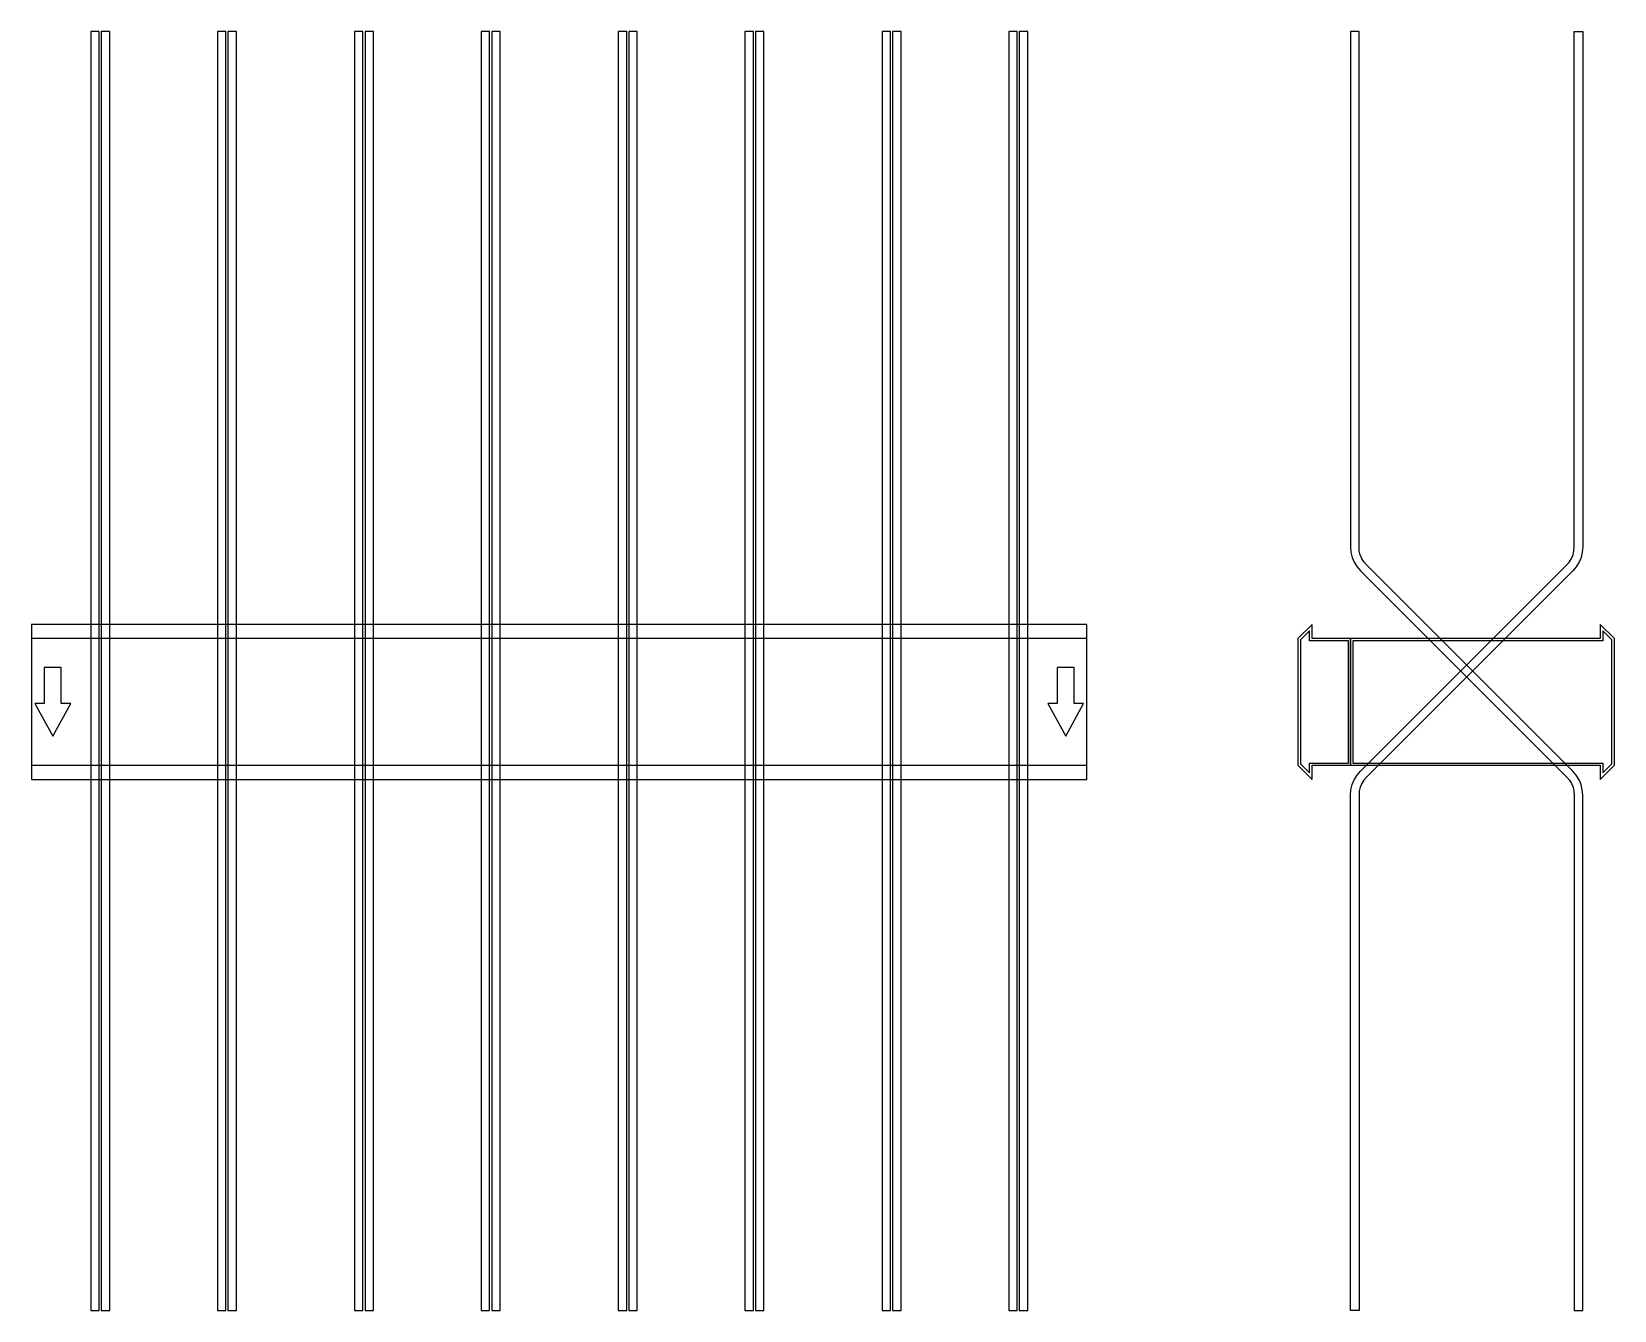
# Model space of a CAD drawing. Extents: x 0 to 1500, y -577 to 635.
import ezdxf

# ---------------------------------------------------------------- set-up
doc = ezdxf.new("R2010")
doc.units = 0
doc.layers.add('Halfen', color=7, linetype='CONTINUOUS')

msp = doc.modelspace()

# ---------------------------------------------------------------- linework, layer by layer
at = {"layer": 'Halfen', "color": 7}
for points in [[(64, -576.569), (64, 635.197), (56, 635.197), (56, -576.569)], [(74, -576.569), (74, 635.197), (66, 635.197), (66, -576.569)], [(184, -576.569), (184, 635.197), (176, 635.197), (176, -576.569)], [(194, -576.569), (194, 635.197), (186, 635.197), (186, -576.569)], [(314, -576.569), (314, 635.197), (306, 635.197), (306, -576.569)], [(324, -576.569), (324, 635.197), (316, 635.197), (316, -576.569)], [(434, -576.569), (434, 635.197), (426, 635.197), (426, -576.569)], [(444, -576.569), (444, 635.197), (436, 635.197), (436, -576.569)], [(564, -576.569), (564, 635.197), (556, 635.197), (556, -576.569)], [(574, -576.569), (574, 635.197), (566, 635.197), (566, -576.569)], [(684, -576.569), (684, 635.197), (676, 635.197), (676, -576.569)], [(694, -576.569), (694, 635.197), (686, 635.197), (686, -576.569)], [(814, -576.569), (814, 635.197), (806, 635.197), (806, -576.569)], [(824, -576.569), (824, 635.197), (816, 635.197), (816, -576.569)], [(934, -576.569), (934, 635.197), (926, 635.197), (926, -576.569)], [(944, -576.569), (944, 635.197), (936, 635.197), (936, -576.569)], [(1470, -576.569), (1470, -88.284), (1469.606, -83.278), (1468.434, -78.396), (1466.512, -73.757), (1463.889, -69.475), (1460.627, -65.657), (1265.029, 129.941), (1262.584, 132.805), (1260.616, 136.016), (1259.175, 139.495), (1258.295, 143.157), (1258, 146.912), (1258, 635.197), (1250, 635.197), (1250, 146.912), (1250.394, 141.906), (1251.566, 137.023), (1253.488, 132.384), (1256.111, 128.103), (1259.373, 124.284), (1454.971, -71.314), (1457.416, -74.177), (1459.384, -77.388), (1460.825, -80.868), (1461.705, -84.53), (1462, -88.284), (1462, -576.569)], [(1250, -576.569), (1250, -88.284), (1250.394, -83.278), (1251.566, -78.396), (1253.488, -73.757), (1256.111, -69.475), (1259.373, -65.657), (1454.971, 129.941), (1457.416, 132.805), (1459.384, 136.016), (1460.825, 139.495), (1461.705, 143.157), (1462, 146.912), (1462, 635.197), (1470, 635.197), (1470, 146.912), (1469.606, 141.906), (1468.434, 137.023), (1466.512, 132.384), (1463.889, 128.103), (1460.627, 124.284), (1265.029, -71.314), (1262.584, -74.177), (1260.616, -77.388), (1259.175, -80.868), (1258.295, -84.53), (1258, -88.284), (1258, -576.569)], [(0, -73.5), (1000, -73.5), (1000, 73.5), (0, 73.5)], [(0, -60), (1000, -60), (1000, 60), (0, 60)], [(1250, -60), (1250, 60), (1213.5, 60), (1213.5, 73.5), (1200, 60), (1200, -60), (1213.5, -73.5), (1213.5, -60)], [(1248, -58), (1248, 58), (1211, 58), (1211, 67.25), (1202.5, 58.75), (1202.5, -58.75), (1211, -67.25), (1211, -58)], [(1500, -60), (1500, 60), (1486.5, 73.5), (1486.5, 60), (1250, 60), (1250, -60), (1486.5, -60), (1486.5, -73.5)], [(1497.5, -58.75), (1497.5, 58.75), (1489, 67.25), (1489, 58), (1252, 58), (1252, -58), (1489, -58), (1489, -67.25)], [(20, -32.5), (37, -1.5), (28, -1.5), (28, 32.5), (12, 32.5), (12, -1.5), (3, -1.5)], [(980, -32.5), (997, -1.5), (988, -1.5), (988, 32.5), (972, 32.5), (972, -1.5), (963, -1.5)]]:
    msp.add_lwpolyline(points, close=True, dxfattribs=at)

doc.saveas('drawing.dxf')
